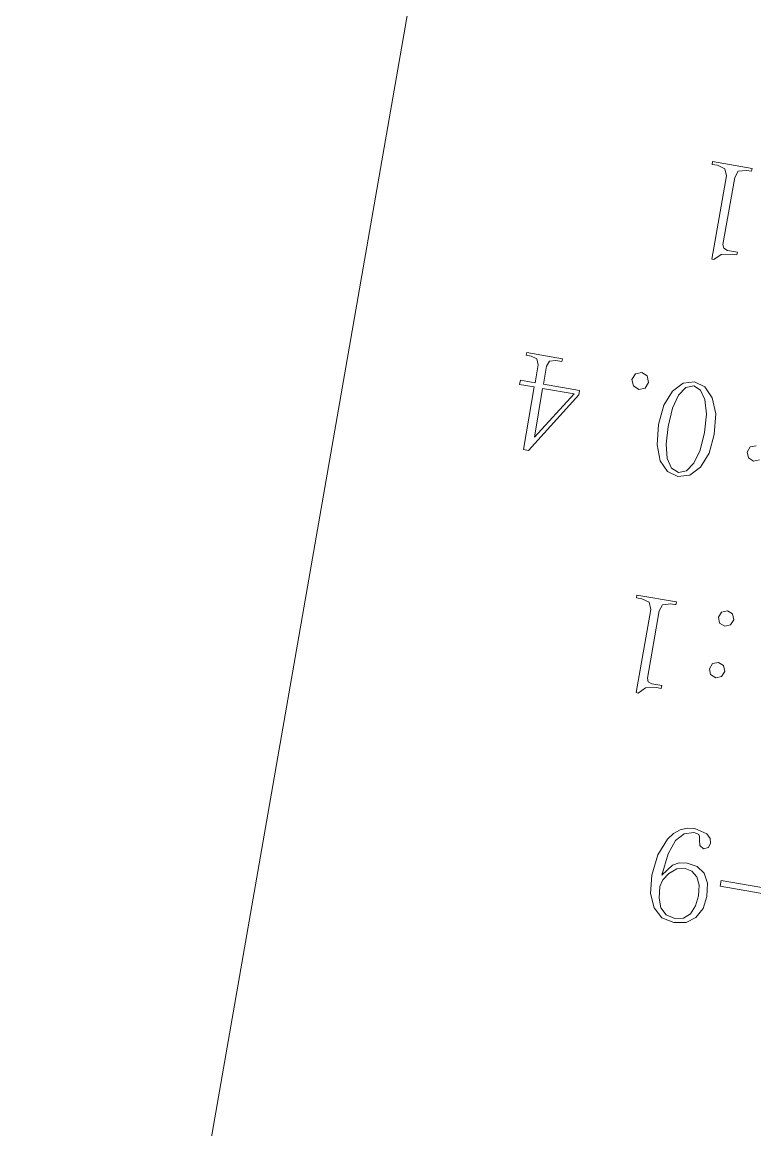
# Model space of a CAD drawing. Extents: x 274235 to 276654, y 142848 to 144425.
# Drawn here: x 275951.22 to 275952.438, y 143081.249 to 143083.091 of the extents above; entities that cross this region are included whole.
import ezdxf

# ---------------------------------------------------------------- set-up
doc = ezdxf.new("R2010")
doc.units = 0
doc.header["$LTSCALE"] = 1.5
doc.layers.get('0').update_dxf_attribs({"linetype": 'CONTINUOUS', "lineweight": 0})
doc.layers.add('_ACM-A-SITE-PAKG', color=1, linetype='CONTINUOUS', lineweight=5)

# ---------------------------------------------------------------- blocks, each defined once
blk = doc.blocks.new('acm_Parking_Truck - Midium Truck 中型货车-V407-B1_Working')
at = {"layer": '_ACM-A-SITE-PAKG'}
for p, q in [((1245.1, 9000), (1245.1, 2287.2)), ((529.1, 6679.7), (514.4, 6668.6)), ((524.2, 6664.1), (534.3, 6673.3)), ((549.1, 6683.5), (529.1, 6679.7)), ((534.3, 6673.3), (548.8, 6676.4)), ((548.8, 6676.4), (564, 6673.1)), ((569.9, 6678.9), (549.1, 6683.5)), ((564, 6673.1), (574.4, 6663.2)), ((585.6, 6665.2), (569.9, 6678.9)), ((505.2, 6651.9), (502.2, 6631.4)), ((514.4, 6668.6), (505.2, 6651.9)), ((518.3, 6650.1), (524.2, 6664.1)), ((574.4, 6663.2), (580.3, 6647.8)), ((595.5, 6642.7), (585.6, 6665.2)), ((516.3, 6632.7), (518.3, 6650.1)), ((518.4, 6615), (516.3, 6632.7)), ((580.3, 6647.8), (582.2, 6628.1)), ((598.7, 6612.1), (595.5, 6642.7)), ((502.2, 6631.4), (505.1, 6609)), ((524.7, 6602.1), (518.4, 6615)), ((579.5, 6616.7), (571.4, 6604.4)), ((582.2, 6628.1), (579.5, 6616.7)), ((483.4, 6610.5), (382.1, 6610.5)), ((382.1, 6601.1), (483.4, 6601.1)), ((483.4, 6601.1), (483.4, 6610.5)), ((505.1, 6609), (513.6, 6593.8)), ((534.2, 6594.3), (524.7, 6602.1)), ((571.4, 6604.4), (559.6, 6594.8)), ((567.9, 6589.8), (582.2, 6609)), ((582.2, 6609), (578.2, 6572.6)), ((594.9, 6577), (598.7, 6612.1)), ((513.6, 6593.8), (527, 6585.1)), ((527, 6585.1), (544.1, 6582.2)), ((545.8, 6591.6), (534.2, 6594.3)), ((544.1, 6582.2), (557.2, 6584.1)), ((559.6, 6594.8), (545.8, 6591.6)), ((557.2, 6584.1), (567.9, 6589.8)), ((583.4, 6548.5), (594.9, 6577)), ((578.2, 6572.6), (569.8, 6548.5)), ((513.9, 6550.4), (511.6, 6543.1)), ((511.6, 6543.1), (513.8, 6535.1)), ((521.5, 6554), (513.9, 6550.4)), ((528.6, 6550), (521.5, 6554)), ((530.5, 6540.9), (528.6, 6550)), ((531.4, 6535.2), (530.5, 6540.9)), ((569.8, 6548.5), (557.5, 6534.9)), ((575.1, 6537.5), (583.4, 6548.5)), ((513.8, 6535.1), (520.4, 6528.8)), ((520.4, 6528.8), (541.3, 6523.4)), ((533.3, 6532.1), (531.4, 6535.2)), ((536.7, 6530.9), (533.3, 6532.1)), ((542, 6530.4), (536.7, 6530.9)), ((541.3, 6523.4), (554, 6524.9)), ((557.5, 6534.9), (542, 6530.4)), ((554, 6524.9), (565.3, 6529.6)), ((565.3, 6529.6), (575.1, 6537.5)), ((644.8, 6303.4), (636.5, 6303.4)), ((636.5, 6303.4), (636.5, 6298.7)), ((662.6, 6306.9), (644.8, 6303.4)), ((672.9, 6317.5), (662.6, 6306.9)), ((676.4, 6317.5), (672.9, 6317.5)), ((676.4, 6176.9), (676.4, 6317.5)), ((636.5, 6298.7), (653.1, 6298.7)), ((653.1, 6298.7), (660, 6296.4)), ((660, 6296.4), (662.3, 6290.3)), ((662.3, 6290.3), (662.3, 6177.1)), ((541.2, 6266.7), (537.5, 6257.5)), ((550.5, 6270.4), (541.2, 6266.7)), ((559.7, 6266.7), (550.5, 6270.4)), ((563.4, 6257.5), (559.7, 6266.7)), ((537.5, 6257.5), (541.2, 6248.2)), ((541.2, 6248.2), (550.5, 6244.5)), ((550.5, 6244.5), (559.7, 6248.2)), ((559.7, 6248.2), (563.4, 6257.5)), ((541.2, 6179.6), (537.5, 6170.4)), ((550.5, 6183.3), (541.2, 6179.6)), ((559.7, 6179.6), (550.5, 6183.3)), ((563.4, 6170.4), (559.7, 6179.6)), ((662.3, 6177.1), (658.2, 6165.9)), ((681, 6165.8), (676.4, 6176.9)), ((537.5, 6170.4), (541.2, 6161.1)), ((541.2, 6161.1), (550.5, 6157.4)), ((550.5, 6157.4), (559.7, 6161.1)), ((559.7, 6161.1), (563.4, 6170.4)), ((644.8, 6162.1), (636.5, 6162.1)), ((636.5, 6162.1), (636.5, 6157.4)), ((636.5, 6157.4), (703.1, 6157.4)), ((658.2, 6165.9), (644.8, 6162.1)), ((693.9, 6162.1), (681, 6165.8)), ((703.1, 6162.1), (693.9, 6162.1)), ((703.1, 6157.4), (703.1, 6162.1)), ((669.8, 5951.6), (650.7, 5946.1)), ((688.2, 5946.3), (669.8, 5951.6)), ((921.9, 5951.6), (855.4, 5845.7)), ((930.7, 5951.6), (921.9, 5951.6)), ((930.7, 5845.7), (930.7, 5951.6)), ((650.7, 5946.1), (635.5, 5929.6)), ((647.7, 5924.8), (657.7, 5939.6)), ((657.7, 5939.6), (669.8, 5944.5)), ((669.8, 5944.5), (683, 5939.6)), ((683, 5939.6), (692.4, 5924.8)), ((703.2, 5930.6), (688.2, 5946.3)), ((635.5, 5929.6), (625.6, 5904.3)), ((641, 5901.7), (647.7, 5924.8)), ((692.4, 5924.8), (698.1, 5901.7)), ((713.1, 5905.4), (703.2, 5930.6)), ((863.6, 5845.7), (916.1, 5928.2)), ((916.1, 5928.2), (916.6, 5845.7)), ((550.5, 5904.5), (541.2, 5900.8)), ((559.7, 5900.8), (550.5, 5904.5)), ((563.4, 5891.6), (559.7, 5900.8)), ((625.6, 5904.3), (622.3, 5872)), ((638.8, 5872), (641, 5901.7)), ((698.1, 5901.7), (700, 5872)), ((716.5, 5872), (713.1, 5905.4)), ((550.5, 5878.6), (559.7, 5882.3)), ((559.7, 5882.3), (563.4, 5891.6)), ((622.3, 5872), (625.7, 5837.9)), ((641, 5841), (638.8, 5872)), ((700, 5872), (698, 5841)), ((713.1, 5838.5), (716.5, 5872)), ((647.7, 5817.8), (641, 5841)), ((698, 5841), (692, 5817.8)), ((855.4, 5845.7), (855.4, 5838.6)), ((916.6, 5845.7), (863.6, 5845.7)), ((955.5, 5845.7), (930.7, 5845.7)), ((955.5, 5838.6), (955.5, 5845.7)), ((625.7, 5837.9), (636, 5812.5)), ((703.2, 5813), (713.1, 5838.5)), ((855.4, 5838.6), (916.6, 5838.6)), ((916.6, 5838.6), (916.6, 5808.2)), ((930.7, 5808.2), (930.7, 5838.6)), ((930.7, 5838.6), (955.5, 5838.6)), ((636, 5812.5), (651.3, 5796.8)), ((657.7, 5803.4), (647.7, 5817.8)), ((669.8, 5798.6), (657.7, 5803.4)), ((682.4, 5803.4), (669.8, 5798.6)), ((692, 5817.8), (682.4, 5803.4)), ((688.2, 5796.9), (703.2, 5813)), ((748.9, 5816), (744.7, 5805.6)), ((744.7, 5805.6), (748.9, 5795.3)), ((758.8, 5819.8), (748.9, 5816)), ((768.7, 5815.5), (758.8, 5819.8)), ((773, 5805.6), (768.7, 5815.5)), ((768.7, 5795.3), (773, 5805.6)), ((916.6, 5808.2), (913.4, 5799)), ((934.4, 5799), (930.7, 5808.2)), ((651.3, 5796.8), (669.8, 5791.5)), ((669.8, 5791.5), (688.2, 5796.9)), ((748.9, 5795.3), (758.8, 5791.5)), ((758.8, 5791.5), (768.7, 5795.3)), ((902.8, 5796.2), (892.7, 5796.2)), ((892.7, 5796.2), (892.7, 5791.5)), ((892.7, 5791.5), (952.8, 5791.5)), ((913.4, 5799), (902.8, 5796.2)), ((944.5, 5796.2), (934.4, 5799)), ((952.8, 5796.2), (944.5, 5796.2)), ((952.8, 5791.5), (952.8, 5796.2)), ((672.9, 5585.7), (662.6, 5575.1)), ((676.4, 5585.7), (672.9, 5585.7)), ((676.4, 5445.1), (676.4, 5585.7)), ((644.8, 5571.6), (636.5, 5571.6)), ((636.5, 5571.6), (636.5, 5566.8)), ((636.5, 5566.8), (653.1, 5566.8)), ((662.6, 5575.1), (644.8, 5571.6)), ((653.1, 5566.8), (660, 5564.5)), ((660, 5564.5), (662.3, 5558.4)), ((662.3, 5558.4), (662.3, 5445.3)), ((662.3, 5445.3), (658.2, 5434)), ((681, 5434), (676.4, 5445.1)), ((644.8, 5430.3), (636.5, 5430.3)), ((636.5, 5430.3), (636.5, 5425.6)), ((636.5, 5425.6), (703.1, 5425.6)), ((658.2, 5434), (644.8, 5430.3)), ((693.9, 5430.3), (681, 5434)), ((703.1, 5430.3), (693.9, 5430.3)), ((703.1, 5425.6), (703.1, 5430.3))]:
    blk.add_line(p, q, dxfattribs=at)
blk = doc.blocks.new('BASEMENT20250512')
at = {"layer": '_ACM-A-SITE-PAKG', "rotation": 180}
blk.add_blockref('acm_Parking_Truck - Midium Truck 中型货车-V407-B1_Working', (712004.1245, 633604.5657), dxfattribs=at)

msp = doc.modelspace()

# ---------------------------------------------------------------- block references
at = {"xscale": 0.0009999999999999994, "yscale": 0.001, "zscale": 0.001, "rotation": 350.1075696352769}
msp.add_blockref('BASEMENT20250512', (275143.7222, 142586.2208), dxfattribs=at)

doc.saveas('drawing.dxf')
